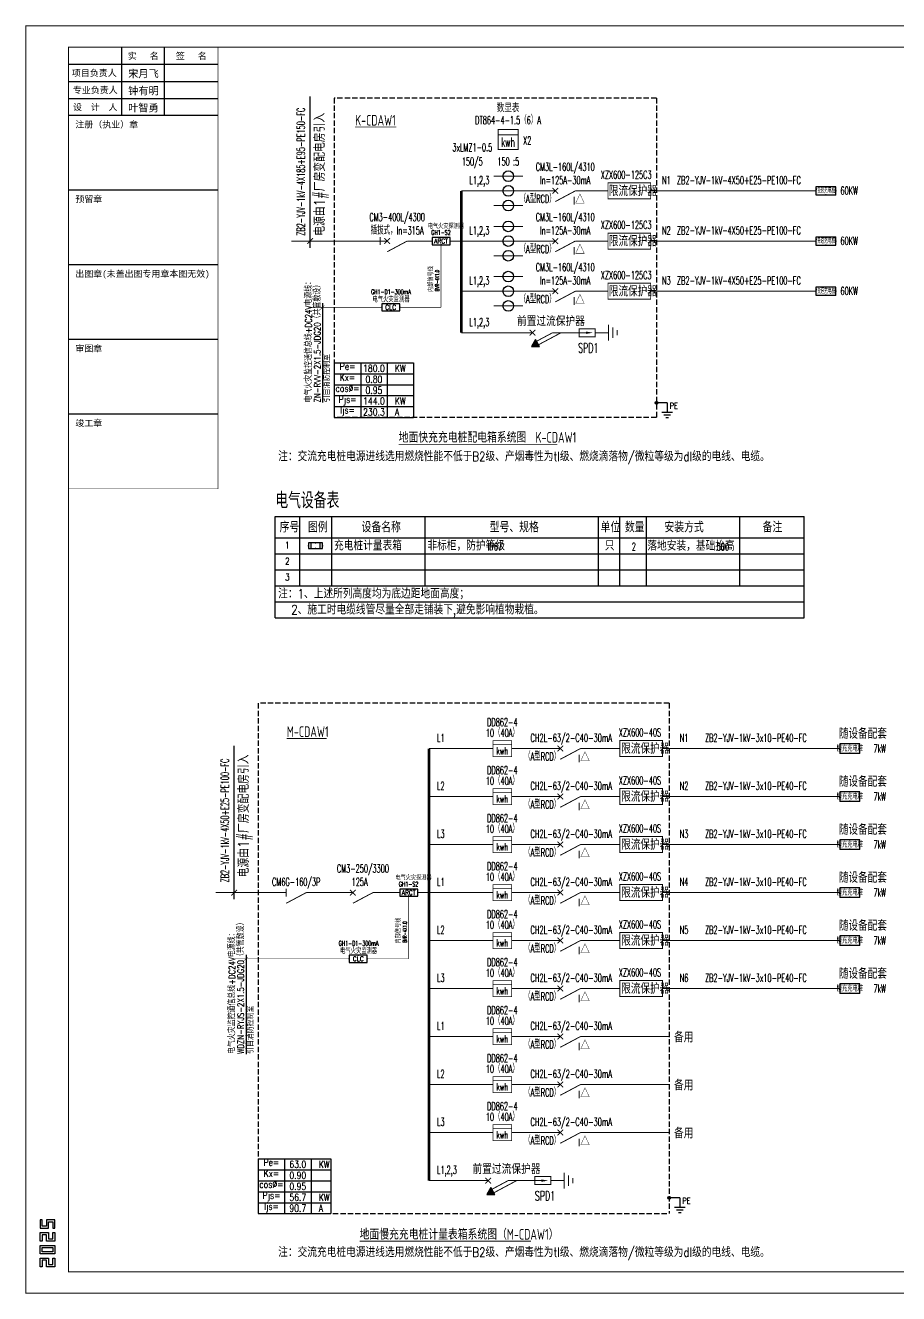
# Model space of a CAD drawing. Extents: x 40587477144 to 40590102100, y 3379967887 to 3381819730.
# Drawn here: x 40588322690 to 40588363607, y 3380910007 to 3380969457 of the extents above; entities that cross this region are included whole.
import ezdxf
from ezdxf.enums import TextEntityAlignment as Align

# ---------------------------------------------------------------- set-up
doc = ezdxf.new("R2010")
doc.units = 0
doc.header["$LTSCALE"] = 1000
doc.header["$MEASUREMENT"] = 0
doc.linetypes.add('DASH', pattern=[0.35, 0.25, -0.1])
doc.layers.get('Defpoints').update_dxf_attribs({"color": 210})
for name, color, linetype in [('0-cxFrame', 155, 'Continuous'), ('EQUIP-照明', 3, 'Continuous'), ('EQUIP-箱柜', 3, 'Continuous'), ('qianming', 155, 'Continuous'), ('TEL_SYMB', 3, 'Continuous'), ('TEL_TEXT', 7, 'Continuous'), ('电气系统图', 7, 'Continuous')]:
    doc.layers.add(name, color=color, linetype=linetype)
doc.layers.add('0-cxText', color=131, linetype='Continuous', lineweight=25)
doc.styles.add('_TEL_DIM', font='SIMPLEX', dxfattribs={"width": 0.8, "height": 3.5, "bigfont": 'HZTXT'})
doc.styles.add('cx_biaoti', font='')
doc.styles.add('cx_tuming', font='simhei.ttf')
doc.styles.add('cx_tuqian1', font='')
doc.styles.add('HZTXT', font='gbenor.shx', dxfattribs={"width": 0.8, "bigfont": 'hztxt.shx'})
doc.styles.add('图框宋体', font='', dxfattribs={"width": 0.75})
doc.styles.add('宋体', font='')
doc.styles.add('黑体', font='simhei.ttf', dxfattribs={"height": 12})
doc.styles.get('cx_biaoti').set_extended_font_data('SimSun')
doc.styles.get('cx_tuqian1').set_extended_font_data('SimSun')
doc.styles.get('图框宋体').set_extended_font_data('SimSun')
doc.styles.get('宋体').set_extended_font_data('SimSun')

# ---------------------------------------------------------------- blocks, each defined once
blk = doc.blocks.new('A$C5A8929A8')
at = {"layer": '电气系统图', "color": 3, "const_width": 35}
for points in [[(1500, 0), (1500, 600)], [(1664, 100), (1664, 500)], [(0, 300), (650, 300)], [(1000, 450), (1000, 150), (400, 150), (400, 450), (1000, 450)], [(1000, 300), (1500, 300)], [(1828, 200), (1828, 400)]]:
    blk.add_lwpolyline(points, dxfattribs=at)
at = {"layer": '电气系统图', "color": 3}
for points in [[(650, 344), (650, 256), (913, 300), (650, 256)], [(650, 256), (913, 300), (650, 344), (650, 256)]]:
    blk.add_solid(points, dxfattribs=at)
blk = doc.blocks.new('A$C04AF44BA')
at = {"layer": '电气系统图'}
h = blk.add_hatch(color=256, dxfattribs=at)
h.dxf.hatch_style = 1
h.paths.add_polyline_path([(-44, -518), (256, -518), (106, -258)])
at = {"layer": '电气系统图', "const_width": 35}
for points in [[(-106, -106), (106, 106)], [(-106, 106), (106, -106)], [(750, 0), (144, -323)], [(1069, 0), (219, -453)]]:
    blk.add_lwpolyline(points, dxfattribs=at)
at = {"layer": '电气系统图'}
blk.add_lwpolyline([(-44, -518), (256, -518), (106, -258)], close=True, dxfattribs=at)
blk = doc.blocks.new('A$C6D655153')
at = {"layer": '电气系统图'}
h = blk.add_hatch(color=3, dxfattribs=at)
edge = h.paths.add_edge_path()
edge.add_arc((50, 550), 50, 0, 360)
at = {"layer": '电气系统图', "color": 3}
for p, q in [((450, 550), (50, 550)), ((250, 200), (650, 200)), ((325, 100), (575, 100)), ((400, 0), (500, 0))]:
    blk.add_line(p, q, dxfattribs=at)
blk.add_lwpolyline([(450, 550), (450, 200)], dxfattribs=at)
blk.add_circle((50, 550), 50, dxfattribs=at)
at = {"layer": '电气系统图', "color": 3, "style": '_TEL_DIM', "width": 0.7}
blk.add_attdef('PE', text='', height=220, dxfattribs=at).set_placement((707, 441), align=Align.MIDDLE_CENTER)
blk = doc.blocks.new('*T62')
at = {"layer": '电气系统图', "color": 0, "linetype": 'ByBlock', "lineweight": -2, "transparency": 16777216}
for p, q in [((0, 0), (3712, 0)), ((0, 0), (0, -2567)), ((1238, 0), (1238, -2567)), ((2475, 0), (2475, -2567)), ((3712, 0), (3712, -2567)), ((0, -513), (3712, -513)), ((0, -1027), (3712, -1027)), ((0, -1540), (3712, -1540)), ((0, -2053), (3712, -2053)), ((0, -2567), (3712, -2567))]:
    blk.add_line(p, q, dxfattribs=at)
at = {"layer": '电气系统图', "color": 0, "linetype": 'DASH', "transparency": 16777216, "width": 1237.5, "style": '_TEL_DIM'}
for s, insert, char_height, attachment_point in [('Pe=', (619, 0), 330, 2), ('Kx=', (619, -513), 330, 2), ('180.0', (1856, -257), 330, 5), ('  KW', (2475, -257), 330, 4), ('cos%%C=', (619, -1027), 330, 2), ('0.80', (1856, -770), 330, 5), ('0.95', (1856, -1283), 330, 5), ('Pjs=', (619, -1540), 330, 2), ('144.0', (1856, -1797), 330, 5), ('  KW', (2475, -1797), 330, 4), ('{\\H0.8571x;Ijs=} ', (619, -2053), 385, 2), ('230.3', (1856, -2310), 330, 5), ('  A', (2475, -2310), 330, 4)]:
    blk.add_mtext(s, dxfattribs=dict(at, insert=insert, char_height=char_height, attachment_point=attachment_point))
blk = doc.blocks.new('$equip$00002911')
for p, q in [((0.75, 0.6), (-0.75, 0.6)), ((-0.75, 0.6), (-0.75, 0)), ((-0.75, 0), (0.75, 0)), ((0.75, 0), (0.75, 0.6))]:
    blk.add_line(p, q)
at = {"const_width": 0.0571}
blk.add_lwpolyline([(-0.75, 0.6), (-0.75, 0), (0.75, 0), (0.75, 0.6), (-0.75, 0.6), (-0.75, 0)], dxfattribs=at)
for p in [(-0.75, 0.3), (0, 0.6), (0, 0), (0.75, 0.3)]:
    blk.add_point(p)
at = {"color": 7, "style": '_TEL_DIM'}
blk.add_attdef('$TEXT$', text='', height=0.4, dxfattribs=at).set_placement((0, 0.3), align=Align.MIDDLE_CENTER)
at = {"color": 7, "style": '_TEL_DIM', "flags": 1}
for tag in ['A', 'REMARK']:
    blk.add_attdef(tag, text='', height=0.00002, dxfattribs=at).set_placement((0, 0), align=Align.MIDDLE_CENTER)
blk = doc.blocks.new('A$C332171F1')
at = {"layer": '电气系统图', "color": 3, "const_width": 35}
blk.add_lwpolyline([(17, 767), (767, 767), (767, 17), (17, 17)], close=True, dxfattribs=at)
blk.add_lwpolyline([(17, 567), (767, 567)], dxfattribs=at)
at = {"layer": '电气系统图', "color": 3, "style": '_TEL_DIM', "width": 0.6}
blk.add_text('kwh', height=350, dxfattribs=at).set_placement((392, 117), align=Align.CENTER)
blk = doc.blocks.new('A$C1C335C57')
at = {"layer": '电气系统图', "const_width": 35}
blk.add_lwpolyline([(0, 200), (1100, 200)], dxfattribs=at)
at = {"layer": '电气系统图'}
blk.add_circle((550, 200), 200, dxfattribs=at)
blk = doc.blocks.new('$equip$00002944')
for p, q in [((-0.75, 0.6), (-0.75, 0)), ((0.75, 0.6), (-0.75, 0.6)), ((-0.75, 0), (0.75, 0)), ((-0.47, 0.6), (-0.47, 0)), ((0.47, 0.6), (0.47, 0)), ((0.75, 0), (0.75, 0.6))]:
    blk.add_line(p, q)
at = {"const_width": 0.0571}
blk.add_lwpolyline([(-0.75, 0.6), (-0.75, 0), (0.75, 0), (0.75, 0.6), (-0.75, 0.6), (-0.75, 0)], dxfattribs=at)
for p in [(-0.75, 0.3), (0, 0.6), (0, 0), (0.75, 0.3)]:
    blk.add_point(p)
at = {"color": 7, "style": '_TEL_DIM', "flags": 1}
for tag in ['A', 'REMARK']:
    blk.add_attdef(tag, text='', height=0.00002, dxfattribs=at).set_placement((0, 0), align=Align.MIDDLE_CENTER)
blk = doc.blocks.new('A$C5D577B06')
at = {"layer": '电气系统图', "color": 3}
for p, q in [((1125, 450), (0, 450)), ((0, 450), (0, 0)), ((0, 0), (1125, 0)), ((1125, 0), (1125, 450))]:
    blk.add_line(p, q, dxfattribs=at)
for p in [(0, 225), (562, 450), (562, 0), (1125, 225)]:
    blk.add_point(p, dxfattribs=at)
at = {"layer": '电气系统图', "color": 3, "style": '_TEL_DIM'}
blk.add_attdef('RCD', text='', height=300, dxfattribs=at).set_placement((562, 225), align=Align.MIDDLE_CENTER)
at = {"layer": '电气系统图', "color": 3, "style": '_TEL_DIM', "flags": 1}
blk.add_attdef('A', text='', height=0.015, dxfattribs=at).set_placement((562, 0), align=Align.MIDDLE_CENTER)
blk = doc.blocks.new('A$C33434E99')
at = {"layer": '电气系统图', "const_width": 20}
blk.add_lwpolyline([(10, 610), (710, 610), (710, 10), (10, 10)], close=True, dxfattribs=at)
blk.add_lwpolyline([(10, 460), (710, 460)], dxfattribs=at)
at = {"layer": '电气系统图', "style": '_TEL_DIM', "width": 0.65}
blk.add_text('kwh', height=270, dxfattribs=at).set_placement((360, 90), align=Align.CENTER)
blk = doc.blocks.new('*T63')
at = {"layer": '电气系统图', "color": 0, "linetype": 'ByBlock', "lineweight": -2, "transparency": 16777216}
for p, q in [((0, 0), (3400, 0)), ((0, 0), (0, -2567)), ((1238, 0), (1238, -2567)), ((2475, 0), (2475, -2567)), ((3400, 0), (3400, -2567)), ((0, -513), (3400, -513)), ((0, -1027), (3400, -1027)), ((0, -1540), (3400, -1540)), ((0, -2053), (3400, -2053)), ((0, -2567), (3400, -2567))]:
    blk.add_line(p, q, dxfattribs=at)
at = {"layer": '电气系统图', "color": 0, "linetype": 'DASH', "transparency": 16777216, "style": '_TEL_DIM'}
for s, insert, char_height, width, attachment_point in [('Pe=', (619, 0), 330, 1237.5, 2), ('Kx=', (619, -513), 330, 1237.5, 2), ('63.0', (1856, -257), 330, 1237.5, 5), ('  KW', (2475, -257), 330, 925, 4), ('cos%%C=', (619, -1027), 330, 1237.5, 2), ('0.90', (1856, -770), 330, 1237.5, 5), ('0.95', (1856, -1283), 330, 1237.5, 5), ('Pjs=', (619, -1540), 330, 1237.5, 2), ('56.7', (1856, -1797), 330, 1237.5, 5), ('  KW', (2475, -1797), 330, 925, 4), ('{\\H0.8571x;Ijs=} ', (619, -2053), 385, 1237.5, 2), ('90.7', (1856, -2310), 330, 1237.5, 5), ('  A', (2475, -2310), 330, 925, 4)]:
    blk.add_mtext(s, dxfattribs=dict(at, insert=insert, char_height=char_height, width=width, attachment_point=attachment_point))
blk = doc.blocks.new('$equip$00002534')
for p, q in [((-0.72, 0.66), (-0.72, 0)), ((0.72, 0.66), (-0.72, 0.66)), ((-0.72, 0), (0.72, 0)), ((0.72, 0), (0.72, 0.66))]:
    blk.add_line(p, q)
at = {"const_width": 0.0571}
blk.add_lwpolyline([(-0.72, 0.66), (-0.72, 0), (0.72, 0), (0.72, 0.66), (-0.72, 0.66), (-0.72, 0)], dxfattribs=at)
for p in [(-0.72, 0.33), (0, 0.66), (0, 0), (0.72, 0.33)]:
    blk.add_point(p)
at = {"color": 7, "style": '_TEL_DIM'}
blk.add_attdef('$TEXT$', text='', height=0.4, dxfattribs=at).set_placement((0, 0.33), align=Align.MIDDLE_CENTER)
at = {"color": 7, "style": '_TEL_DIM', "flags": 1}
blk.add_attdef('A', text='', height=0.00002, dxfattribs=at).set_placement((0, 0), align=Align.MIDDLE_CENTER)
blk = doc.blocks.new('zjcx_lan_xinxi(Dragon)')
for p, q in [((7000, -3200), (0, -3200)), ((7000, -6700), (0, -6700)), ((7000, -10200), (0, -10200)), ((7000, -13700), (0, -13700)), ((7000, -17200), (0, -17200))]:
    blk.add_line(p, q)
at = {"const_width": 25}
blk.add_lwpolyline([(0, -20700), (7000, -20700), (7000, 0), (0, 0)], close=True, dxfattribs=at)
for points in [[(2500, -3200), (2500, 0)], [(4500, -3200), (4500, 0)], [(0, -800), (7000, -800)], [(0, -1600), (7000, -1600)], [(0, -2400), (7000, -2400)]]:
    blk.add_lwpolyline(points)
for points in [[(7000, -3200), (7000, 0)], [(0, -3200), (7000, -3200)], [(0, -20700), (7000, -20700), (7000, -3200)], [(0, -20700), (7000, -20700)]]:
    blk.add_lwpolyline(points, dxfattribs=at)
at = {"style": '图框宋体'}
for s, p in [('实   名', (3500, -400)), ('签   名', (5750, -400)), ('项目负责人', (1204, -1200)), ('专业负责人', (1250, -2000)), ('设  计  人', (1250, -2800))]:
    blk.add_text(s, height=300, dxfattribs=at).set_placement(p, align=Align.MIDDLE)
for s, p in [('注册（执业）章', (318, -3771)), ('预留章', (318, -7271)), ('出图章(未盖出图专用章本图无效)', (318, -10771)), ('审图章', (318, -14271)), ('竣工章', (318, -17771))]:
    blk.add_text(s, height=300, dxfattribs=at).set_placement(p)
blk = doc.blocks.new('T-信息(Dragon)')
at = {"layer": '0-cxFrame'}
blk.add_blockref('zjcx_lan_xinxi(Dragon)', (0, 0), dxfattribs=at)
at = {"layer": 'qianming', "color": 3, "style": 'cx_biaoti'}
for s, p in [('宋月飞', (3506, -1238)), ('钟有明', (3506, -2038)), ('叶智勇', (3506, -2838))]:
    blk.add_text(s, height=350, dxfattribs=at).set_placement(p, align=Align.MIDDLE_CENTER)
blk = doc.blocks.new('TK22.A1 L(Dragon)')
at = {"layer": '0-cxFrame', "color": 7, "const_width": 0.5}
blk.add_lwpolyline([(0, 0), (-841, 0), (-841, 594), (0, 594)], close=True, dxfattribs=at)
at = {"layer": '0-cxFrame', "const_width": 0.5}
blk.add_lwpolyline([(-80, 10), (-821, 10), (-821, 584), (-80, 584)], close=True, dxfattribs=at)
at = {"layer": 'Defpoints', "color": 2}
for points in [[(-833.37, 34.37), (-834.37, 34.37), (-834.37, 30.37), (-830.37, 30.37), (-830.37, 33.37), (-828.37, 33.37), (-828.37, 30.37), (-827.37, 30.37), (-827.37, 34.37), (-831.37, 34.37), (-831.37, 31.37), (-833.37, 31.37), (-833.37, 34.37)], [(-833.37, 24.37), (-834.37, 24.37), (-834.37, 28.37), (-830.37, 28.37), (-830.37, 25.37), (-828.37, 25.37), (-828.37, 28.37), (-827.37, 28.37), (-827.37, 24.37), (-831.37, 24.37), (-831.37, 27.37), (-833.37, 27.37), (-833.37, 24.37)], [(-833.37, 12.37), (-834.37, 12.37), (-834.37, 16.37), (-830.37, 16.37), (-830.37, 13.37), (-828.37, 13.37), (-828.37, 16.37), (-827.37, 16.37), (-827.37, 12.37), (-831.37, 12.37), (-831.37, 15.37), (-833.37, 15.37), (-833.37, 12.37)]]:
    blk.add_lwpolyline(points, dxfattribs=at)
for points in [[(-834.37, 18.37), (-834.37, 22.37), (-827.37, 22.37), (-827.37, 18.37)], [(-833.37, 19.37), (-833.37, 21.37), (-828.37, 21.37), (-828.37, 19.37)]]:
    blk.add_lwpolyline(points, close=True, dxfattribs=at)
at = {"layer": '0-cxFrame', "xscale": 0.01, "yscale": 0.01, "zscale": 0.01}
blk.add_blockref('T-信息(Dragon)', (-821, 584), dxfattribs=at)
at = {"style": '黑体', "flags": 4}
blk.add_attdef('图幅', text='', height=3.3, dxfattribs=at).set_placement((-40, 3), align=Align.RIGHT)
at = {"layer": '0-cxText', "flags": 4}
for tag, height, style, p in [('建设单位', 3.5, 'cx_tuming', (-45, 240)), ('项目名称', 3.5, 'cx_tuming', (-45, 210)), ('子项名称', 3.5, 'cx_tuming', (-45, 180)), ('工程编号', 3.3, 'cx_tuqian1', (-35, 165)), ('图名1', 3.5, 'cx_tuming', (-45, 87)), ('图名2', 3.5, 'cx_tuming', (-45, 79)), ('图名3', 3.5, 'cx_tuming', (-45, 71)), ('出图日期', 3.3, 'cx_tuqian1', (-39, 60)), ('专业', 3.3, 'cx_tuqian1', (-55, 52)), ('图号', 3.3, 'cx_tuqian1', (-55, 44)), ('版次', 3.3, 'cx_tuqian1', (-20, 44))]:
    blk.add_attdef(tag, text='', height=height, dxfattribs=dict(at, style=style)).set_placement(p, align=Align.MIDDLE)
at = {"layer": 'Defpoints', "color": 6, "flags": 4}
for tag, height, style, p in [('tufu', 3.3, '黑体', (-12, 12)), ('dwfname', 4, 'cx_tuqian1', (-80, 3))]:
    blk.add_attdef(tag, text='', height=height, dxfattribs=dict(at, style=style)).set_placement(p, align=Align.RIGHT)

msp = doc.modelspace()

# ---------------------------------------------------------------- linework, layer by layer
at = {"layer": 'EQUIP-照明', "const_width": 43.75}
for points in [[(40588349989.054047, 3380962073.233057), (40588349989.054047, 3380961323.233057), (40588351989.054047, 3380961323.233057), (40588351989.054047, 3380962073.233057)], [(40588349989.052834, 3380959721.071192), (40588349989.052834, 3380958971.071192), (40588351989.052834, 3380958971.071192), (40588351989.052834, 3380959721.071192)], [(40588349989.051376, 3380957368.909327), (40588349989.051376, 3380956618.909327), (40588351989.051376, 3380956618.909327), (40588351989.051376, 3380957368.909327)], [(40588350545.381287, 3380935930.716852), (40588350545.381287, 3380935180.716852), (40588352545.381287, 3380935180.716852), (40588352545.381287, 3380935930.716852)], [(40588350545.380074, 3380933680.716852), (40588350545.380074, 3380932930.716852), (40588352545.380074, 3380932930.716852), (40588352545.380074, 3380933680.716852)], [(40588350545.380074, 3380931430.716852), (40588350545.380074, 3380930680.716852), (40588352545.380074, 3380930680.716852), (40588352545.380074, 3380931430.716852)], [(40588350545.377617, 3380929180.716852), (40588350545.377617, 3380928430.716852), (40588352545.377617, 3380928430.716852), (40588352545.377617, 3380929180.716852)], [(40588350545.376404, 3380926930.7167), (40588350545.376404, 3380926180.7167), (40588352545.376404, 3380926180.7167), (40588352545.376404, 3380926930.7167)], [(40588350545.376404, 3380924680.7167), (40588350545.376404, 3380923930.7167), (40588352545.376404, 3380923930.7167), (40588352545.376404, 3380924680.7167)]]:
    msp.add_lwpolyline(points, close=True, dxfattribs=at)
at = {"layer": 'TEL_SYMB', "color": 3, "const_width": 35}
for points in [[(40588338139.856049, 3380964687.99898), (40588340074.856049, 3380964687.99898)], [(40588340181.182854, 3380949822.684046), (40588347619.332458, 3380949822.684046)], [(40588334939.139023, 3380936028.963609), (40588336805.805679, 3380936028.963609)], [(40588338349.825569, 3380912467.399591), (40588346379.48436, 3380912467.399591)]]:
    msp.add_lwpolyline(points, dxfattribs=at)
at = {"layer": 'TEL_TEXT'}
for p, q in [((40588334401.755043, 3380941690.401089), (40588334401.755043, 3380946440.401089)), ((40588334401.755043, 3380946440.401089), (40588359181.807533, 3380946440.401089)), ((40588335526.755043, 3380946440.401089), (40588335526.755043, 3380943190.401089)), ((40588337026.755043, 3380946440.401089), (40588337026.755043, 3380943190.401089)), ((40588341401.755043, 3380946440.401089), (40588341401.755043, 3380943190.401089)), ((40588349526.755043, 3380946440.401089), (40588349526.755043, 3380943190.401089)), ((40588350526.755043, 3380946440.401089), (40588350526.755043, 3380943190.401089)), ((40588351776.755043, 3380946440.401089), (40588351776.755043, 3380943190.401089)), ((40588356151.755043, 3380946440.401089), (40588356151.755043, 3380943190.401089)), ((40588359181.807533, 3380941690.401089), (40588359181.807533, 3380946440.401089)), ((40588334401.755043, 3380945440.401089), (40588359181.807533, 3380945440.401089)), ((40588334401.755043, 3380944690.401089), (40588359181.807533, 3380944690.401089)), ((40588334401.755043, 3380943940.401089), (40588359181.807533, 3380943940.401089)), ((40588334401.755043, 3380943190.401089), (40588359181.807533, 3380943190.401089)), ((40588334401.755043, 3380942440.401089), (40588359181.807533, 3380942440.401089)), ((40588334401.755043, 3380941690.401089), (40588359181.807533, 3380941690.401089))]:
    msp.add_line(p, q, dxfattribs=at)
at = {"layer": '电气系统图'}
for p, q in [((40588336036.434418, 3380959033.574854), (40588336036.434418, 3380966115.869823)), ((40588336616.777443, 3380956436.647822), (40588336616.821381, 3380951780.534235)), ((40588332474.509697, 3380928493.221888), (40588332474.509697, 3380935686.669461)), ((40588333028.704041, 3380925896.294855), (40588333028.745537, 3380921240.181421))]:
    msp.add_line(p, q, dxfattribs=at)
at = {"layer": '电气系统图', "color": 1, "linetype": 'DASH'}
for p, q in [((40588352255.180763, 3380966049.659297), (40588337160.763031, 3380966049.659297)), ((40588337165.505463, 3380966049.659297), (40588337165.514008, 3380951073.23321)), ((40588352255.180763, 3380966049.659297), (40588352255.190521, 3380951073.23321)), ((40588352255.190521, 3380951073.23321), (40588337165.514008, 3380951073.23321)), ((40588333599.504822, 3380937680.719904), (40588333599.512154, 3380913756.967157)), ((40588352849.504822, 3380937680.719904), (40588333599.504822, 3380937680.719904)), ((40588352849.504822, 3380937680.719904), (40588352849.512154, 3380913756.967157)), ((40588333599.512154, 3380913756.967157), (40588352849.512154, 3380913756.967157))]:
    msp.add_line(p, q, dxfattribs=at)
at = {"layer": '电气系统图'}
for points, const_width in [([(40588343117.516273, 3380955050.395075), (40588343117.518402, 3380961698.234889)], 131.25), ([(40588343117.51474, 3380961698.234889), (40588347518.46933, 3380961698.233668)], 43.75), ([(40588347385.886322, 3380961565.651118), (40588347651.053558, 3380961830.81637)], 43.75), ([(40588347385.886322, 3380961830.81637), (40588347651.053558, 3380961565.651118)], 43.75), ([(40588348455.96933, 3380961698.233668), (40588347518.46933, 3380961198.233668)], 43.75), ([(40588348455.96933, 3380961698.233668), (40588349989.054047, 3380961698.232905)], 43.75), ([(40588351989.054047, 3380961698.231532), (40588359731.157318, 3380961698.226801)], 43.75), ([(40588339310.843597, 3380959533.575312), (40588339310.843597, 3380959158.573481)], 43.75), ([(40588335151.864113, 3380959346.075007), (40588339641.659027, 3380959346.074702)], 43.75), ([(40588335903.85141, 3380959213.491847), (40588336169.018646, 3380959478.657099)], 43.75), ([(40588339509.076019, 3380959213.491847), (40588339774.243263, 3380959478.657099)], 43.75), ([(40588339509.076019, 3380959478.657099), (40588339774.243263, 3380959213.491847)], 43.75), ([(40588340579.159027, 3380959346.074549), (40588339641.659027, 3380958846.074549)], 43.75), ([(40588340579.159027, 3380959346.074549), (40588341746.883636, 3380959346.073786)], 43.75), ([(40588342168.758636, 3380959177.323328), (40588342168.758636, 3380956242.211939)], 26.25), ([(40588342590.633636, 3380959346.073328), (40588343117.451263, 3380959346.073023)], 43.75), ([(40588343117.51474, 3380959346.073023), (40588347518.46933, 3380959346.071803)], 43.75), ([(40588347385.886322, 3380959213.489253), (40588347651.053558, 3380959478.654505)], 43.75), ([(40588347385.886322, 3380959478.654505), (40588347651.053558, 3380959213.489253)], 43.75), ([(40588348455.96933, 3380959346.071803), (40588347518.46933, 3380958846.071803)], 43.75), ([(40588348455.96933, 3380959346.071803), (40588349989.052834, 3380959346.07104)], 43.75), ([(40588351989.052834, 3380959346.069666), (40588359731.157318, 3380959346.064936)], 43.75), ([(40588343117.513298, 3380956993.911158), (40588347518.467888, 3380956993.909937)], 43.75), ([(40588347385.88488, 3380956861.327387), (40588347651.052116, 3380957126.49264)], 43.75), ([(40588347385.88488, 3380957126.49264), (40588347651.052116, 3380956861.327387)], 43.75), ([(40588348455.967888, 3380956993.909937), (40588347518.467888, 3380956493.909937)], 43.75), ([(40588348455.967888, 3380956993.909937), (40588349989.051376, 3380956993.909174)], 43.75), ([(40588351989.051376, 3380956993.907801), (40588359731.155884, 3380956993.903071)], 43.75), ([(40588335941.781097, 3380956242.211939), (40588339384.682709, 3380956242.211939)], 26.25), ([(40588336537.230324, 3380956162.661768), (40588336696.329437, 3380956321.762263)], 26.25), ([(40588340228.432709, 3380956242.211939), (40588342168.758636, 3380956242.211939)], 26.25), ([(40588343117.513298, 3380955050.395075), (40588346456.053337, 3380955050.394007)], 43.75), ([(40588347393.553337, 3380955050.394007), (40588348139.659286, 3380955050.393092)], 43.75), ([(40588341599.514587, 3380915305.720209), (40588341599.504822, 3380935555.720057)], 131.25), ([(40588341599.504822, 3380935555.720057), (40588344599.504822, 3380935555.719751)], 43.75), ([(40588345474.504822, 3380935555.719446), (40588347755.754822, 3380935555.718988)], 43.75), ([(40588347623.170593, 3380935423.136286), (40588347888.33783, 3380935688.301691)], 43.75), ([(40588347623.170593, 3380935688.301691), (40588347888.33783, 3380935423.136286)], 43.75), ([(40588348693.254822, 3380935555.718988), (40588347755.754822, 3380935055.718988)], 43.75), ([(40588348693.254822, 3380935555.718988), (40588350545.381287, 3380935555.717615)], 43.75), ([(40588352545.381287, 3380935555.716852), (40588360849.504822, 3380935555.712122)], 43.75), ([(40588347623.170593, 3380933173.136286), (40588347888.33783, 3380933438.301691)], 43.75), ([(40588347623.170593, 3380933438.301691), (40588347888.33783, 3380933173.136286)], 43.75), ([(40588341599.504822, 3380933305.720057), (40588344599.504822, 3380933305.719751)], 43.75), ([(40588345474.504822, 3380933305.719446), (40588347755.754822, 3380933305.718988)], 43.75), ([(40588348693.254822, 3380933305.718988), (40588347755.754822, 3380932805.718988)], 43.75), ([(40588348693.254822, 3380933305.718988), (40588350545.380074, 3380933305.71792)], 43.75), ([(40588352545.380074, 3380933305.716852), (40588360849.504822, 3380933305.712122)], 43.75), ([(40588341599.504822, 3380931055.720057), (40588344599.504822, 3380931055.719751)], 43.75), ([(40588345474.504822, 3380931055.719446), (40588347755.754822, 3380931055.718988)], 43.75), ([(40588347623.170593, 3380930923.136286), (40588347888.33783, 3380931188.301691)], 43.75), ([(40588347623.170593, 3380931188.301691), (40588347888.33783, 3380930923.136286)], 43.75), ([(40588348693.254822, 3380931055.718988), (40588347755.754822, 3380930555.718988)], 43.75), ([(40588348693.254822, 3380931055.718988), (40588350545.380074, 3380931055.71792)], 43.75), ([(40588352545.380074, 3380931055.716852), (40588360849.504822, 3380931055.712122)], 43.75), ([(40588331611.60321, 3380928805.722193), (40588334912.006042, 3380928805.721735)], 43.75), ([(40588332341.926697, 3380928673.13888), (40588332607.093933, 3380928938.304132)], 43.75), ([(40588334912.006042, 3380928618.220514), (40588334912.006042, 3380928993.222345)], 43.75), ([(40588335849.506042, 3380928805.72143), (40588334912.006042, 3380928305.72143)], 43.75), ([(40588335849.506042, 3380928805.721735), (40588338037.006042, 3380928805.72143)], 43.75), ([(40588337904.423027, 3380928673.13888), (40588338169.590271, 3380928938.304132)], 43.75), ([(40588337904.423027, 3380928938.304132), (40588338169.590271, 3380928673.13888)], 43.75), ([(40588338974.506042, 3380928805.72143), (40588338037.006042, 3380928305.72143)], 43.75), ([(40588338974.506042, 3380928805.72143), (40588340229.318047, 3380928805.720972)], 43.75), ([(40588340651.193047, 3380928636.970362), (40588340651.193047, 3380925701.859125)], 26.25), ([(40588341073.068047, 3380928805.720362), (40588341599.506042, 3380928805.720209)], 43.75), ([(40588341599.504822, 3380928805.720057), (40588344599.504822, 3380928805.719751)], 43.75), ([(40588345474.504822, 3380928805.719446), (40588347755.754822, 3380928805.718988)], 43.75), ([(40588347623.170593, 3380928673.136286), (40588347888.33783, 3380928938.301691)], 43.75), ([(40588347623.170593, 3380928938.301691), (40588347888.33783, 3380928673.136286)], 43.75), ([(40588348693.254822, 3380928805.718988), (40588347755.754822, 3380928305.718988)], 43.75), ([(40588348693.254822, 3380928805.718988), (40588350545.377617, 3380928805.71792)], 43.75), ([(40588352545.377617, 3380928805.716852), (40588360849.504822, 3380928805.712122)], 43.75), ([(40588341599.50116, 3380926555.720057), (40588344599.50116, 3380926555.719751)], 43.75), ([(40588345474.50116, 3380926555.719446), (40588347755.75116, 3380926555.718988)], 43.75), ([(40588347623.166931, 3380926423.136286), (40588347888.334167, 3380926688.301691)], 43.75), ([(40588347623.166931, 3380926688.301691), (40588347888.334167, 3380926423.136286)], 43.75), ([(40588348693.25116, 3380926555.718988), (40588347755.75116, 3380926055.718988)], 43.75), ([(40588348693.25116, 3380926555.718988), (40588350545.376404, 3380926555.71792)], 43.75), ([(40588352545.376404, 3380926555.7167), (40588360849.50116, 3380926555.712122)], 43.75), ([(40588332490.295837, 3380925701.859125), (40588337867.117126, 3380925701.859125)], 26.25), ([(40588332949.155701, 3380925622.308954), (40588333108.254822, 3380925781.409296)], 26.25), ([(40588338710.867126, 3380925701.859125), (40588340651.193047, 3380925701.859125)], 26.25), ([(40588341599.50116, 3380924305.720057), (40588344599.50116, 3380924305.719751)], 43.75), ([(40588345474.50116, 3380924305.719446), (40588347755.75116, 3380924305.718988)], 43.75), ([(40588347623.166931, 3380924173.136286), (40588347888.334167, 3380924438.301691)], 43.75), ([(40588347623.166931, 3380924438.301691), (40588347888.334167, 3380924173.136286)], 43.75), ([(40588348693.25116, 3380924305.718988), (40588347755.75116, 3380923805.718988)], 43.75), ([(40588348693.25116, 3380924305.718988), (40588350545.376404, 3380924305.71792)], 43.75), ([(40588352545.376404, 3380924305.7167), (40588360849.50116, 3380924305.712122)], 43.75), ([(40588347623.166931, 3380921923.136286), (40588347888.334167, 3380922188.301691)], 43.75), ([(40588347623.166931, 3380922188.301691), (40588347888.334167, 3380921923.136286)], 43.75), ([(40588341599.50116, 3380922055.720057), (40588344599.50116, 3380922055.719751)], 43.75), ([(40588345474.50116, 3380922055.719446), (40588347755.75116, 3380922055.718988)], 43.75), ([(40588348693.25116, 3380922055.718988), (40588347755.75116, 3380921555.718988)], 43.75), ([(40588348693.25116, 3380922055.718988), (40588352849.509613, 3380922055.716591)], 43.75), ([(40588341599.50116, 3380919805.720057), (40588344599.50116, 3380919805.719751)], 43.75), ([(40588345474.50116, 3380919805.719446), (40588347755.75116, 3380919805.718988)], 43.75), ([(40588347623.166931, 3380919673.136286), (40588347888.334167, 3380919938.301691)], 43.75), ([(40588347623.166931, 3380919938.301691), (40588347888.334167, 3380919673.136286)], 43.75), ([(40588348693.25116, 3380919805.718988), (40588347755.75116, 3380919305.718988)], 43.75), ([(40588348693.25116, 3380919805.718988), (40588352849.509697, 3380919805.716547)], 43.75), ([(40588341599.50116, 3380917555.720057), (40588344599.50116, 3380917555.719751)], 43.75), ([(40588345474.50116, 3380917555.719446), (40588347755.75116, 3380917555.718988)], 43.75), ([(40588347623.166931, 3380917423.136286), (40588347888.334167, 3380917688.301691)], 43.75), ([(40588347623.166931, 3380917688.301691), (40588347888.334167, 3380917423.136286)], 43.75), ([(40588348693.25116, 3380917555.718988), (40588347755.75116, 3380917055.718988)], 43.75), ([(40588348693.25116, 3380917555.718988), (40588352849.509697, 3380917555.716547)], 43.75), ([(40588341599.506042, 3380915305.720209), (40588344373.867607, 3380915305.719599)], 43.75), ([(40588345311.367607, 3380915305.719599), (40588346057.472351, 3380915305.718683)], 43.75)]:
    msp.add_lwpolyline(points, dxfattribs=dict(at, const_width=const_width))

# ---------------------------------------------------------------- block references
for name, p in [('*T62', (40588337165.509117, 3380953639.899775)), ('*T63', (40588333599.509697, 3380916323.633875))]:
    msp.add_blockref(name, p)
at = {"layer": '0-cxFrame', "xscale": 100, "yscale": 100, "zscale": 100}
msp.add_blockref('TK22.A1 L(Dragon)', (40588406814.652184, 3380910032.495324), dxfattribs=at)
at = {"layer": 'EQUIP-照明'}
ref = msp.add_blockref('$equip$00002534', (40588361322.004822, 3380935339.149622), dxfattribs=dict(at, xscale=656.25, yscale=656.25, zscale=656.25))
ref.add_attrib('$TEXT$', '慢充充电桩', dxfattribs={"layer": '0', "color": 7, "height": 262.5, "style": '_TEL_DIM', "width": 0.7}).set_placement((40588361322.004822, 3380935555.712122), align=Align.MIDDLE_CENTER)
ref = msp.add_blockref('$equip$00002534', (40588361322.00238, 3380933089.149622), dxfattribs=dict(at, xscale=656.25, yscale=656.25, zscale=656.25))
ref.add_attrib('$TEXT$', '慢充充电桩', dxfattribs={"layer": '0', "color": 7, "height": 262.5, "style": '_TEL_DIM', "width": 0.7}).set_placement((40588361322.00238, 3380933305.712122), align=Align.MIDDLE_CENTER)
ref = msp.add_blockref('$equip$00002534', (40588361322.00238, 3380930839.149622), dxfattribs=dict(at, xscale=656.25, yscale=656.25, zscale=656.25))
ref.add_attrib('$TEXT$', '慢充充电桩', dxfattribs={"layer": '0', "color": 7, "height": 262.5, "style": '_TEL_DIM', "width": 0.7}).set_placement((40588361322.00238, 3380931055.712122), align=Align.MIDDLE_CENTER)
ref = msp.add_blockref('$equip$00002534', (40588361321.999939, 3380928589.149622), dxfattribs=dict(at, xscale=656.25, yscale=656.25, zscale=656.25))
ref.add_attrib('$TEXT$', '慢充充电桩', dxfattribs={"layer": '0', "color": 7, "height": 262.5, "style": '_TEL_DIM', "width": 0.7}).set_placement((40588361321.999939, 3380928805.712122), align=Align.MIDDLE_CENTER)
ref = msp.add_blockref('$equip$00002534', (40588361321.998718, 3380926339.149622), dxfattribs=dict(at, xscale=656.25, yscale=656.25, zscale=656.25))
ref.add_attrib('$TEXT$', '慢充充电桩', dxfattribs={"layer": '0', "color": 7, "height": 262.5, "style": '_TEL_DIM', "width": 0.7}).set_placement((40588361321.998718, 3380926555.712122), align=Align.MIDDLE_CENTER)
ref = msp.add_blockref('$equip$00002534', (40588361321.998718, 3380924089.149622), dxfattribs=dict(at, xscale=656.25, yscale=656.25, zscale=656.25))
ref.add_attrib('$TEXT$', '慢充充电桩', dxfattribs={"layer": '0', "color": 7, "height": 262.5, "style": '_TEL_DIM', "width": 0.7}).set_placement((40588361321.998718, 3380924305.712122), align=Align.MIDDLE_CENTER)
at = {"layer": 'EQUIP-箱柜'}
ref = msp.add_blockref('$equip$00002911', (40588360199.907318, 3380961510.726801), dxfattribs=dict(at, xscale=625, yscale=625, zscale=625))
ref.add_attrib('$TEXT$', '快速充电桩', dxfattribs={"layer": '0', "color": 7, "height": 250, "style": '宋体', "width": 0.5}).set_placement((40588360199.907318, 3380961539.375025), align=Align.BOTTOM_CENTER)
ref = msp.add_blockref('$equip$00002911', (40588360199.906097, 3380959158.564936), dxfattribs=dict(at, xscale=625, yscale=625, zscale=625))
ref.add_attrib('$TEXT$', '快速充电桩', dxfattribs={"layer": '0', "color": 7, "height": 250, "style": '宋体', "width": 0.5}).set_placement((40588360199.906097, 3380959187.21316), align=Align.BOTTOM_CENTER)
ref = msp.add_blockref('$equip$00002911', (40588360199.904663, 3380956806.403071), dxfattribs=dict(at, xscale=625, yscale=625, zscale=625))
ref.add_attrib('$TEXT$', '快速充电桩', dxfattribs={"layer": '0', "color": 7, "height": 250, "style": '宋体', "width": 0.5}).set_placement((40588360199.904663, 3380956835.051295), align=Align.BOTTOM_CENTER)
at = {"layer": 'EQUIP-箱柜', "xscale": 437.4999999999999, "yscale": 437.4999999999999, "zscale": 437.4999999999999}
msp.add_blockref('$equip$00002944', (40588336276.755043, 3380944934.67767), dxfattribs=at)
at = {"layer": '电气系统图', "xscale": 1.25, "yscale": 1.25, "zscale": 1.25}
for name, p in [('A$C332171F1', (40588344816.534523, 3380963616.305262)), ('A$C1C335C57', (40588344630.492027, 3380962135.736109)), ('A$C1C335C57', (40588344630.492027, 3380961448.234583)), ('A$C1C335C57', (40588344630.492027, 3380960760.733057)), ('A$C1C335C57', (40588344630.492027, 3380959783.574244)), ('A$C1C335C57', (40588344630.492027, 3380959096.072718)), ('A$C1C335C57', (40588344630.492027, 3380958408.571192)), ('A$C1C335C57', (40588344630.490593, 3380957431.412379)), ('A$C1C335C57', (40588344630.490593, 3380956743.910853)), ('A$C1C335C57', (40588344630.490593, 3380956056.409327)), ('A$C5A8929A8', (40588348139.656853, 3380954675.393092)), ('A$C04AF44BA', (40588346456.053337, 3380955050.394007)), ('A$C33434E99', (40588344587.007263, 3380935168.220362)), ('A$C33434E99', (40588344587.007263, 3380932918.220362)), ('A$C33434E99', (40588344587.007263, 3380930668.220362)), ('A$C33434E99', (40588344587.007263, 3380928418.220362)), ('A$C33434E99', (40588344587.003601, 3380926168.220362)), ('A$C33434E99', (40588344587.003601, 3380923918.220362)), ('A$C33434E99', (40588344587.003601, 3380921668.220362)), ('A$C33434E99', (40588344587.00238, 3380919418.220362)), ('A$C33434E99', (40588344587.00238, 3380917168.220362)), ('A$C5A8929A8', (40588346057.472351, 3380914930.718683)), ('A$C04AF44BA', (40588344373.867607, 3380915305.719599))]:
    msp.add_blockref(name, p, dxfattribs=at)
at = {"layer": '电气系统图'}
ref = msp.add_blockref('A$C5D577B06', (40588341746.886078, 3380959177.317683), dxfattribs=dict(at, xscale=0.7500000000000004, yscale=0.7500000000000004, zscale=0.7500000000000004))
ref.add_attrib('RCD', 'ARCT', dxfattribs={"color": 3, "height": 225, "style": '_TEL_DIM', "width": 0.8}).set_placement((40588342168.758636, 3380959346.073328), align=Align.MIDDLE_CENTER)
ref = msp.add_blockref('A$C5D577B06', (40588339384.683929, 3380956073.456294), dxfattribs=dict(at, xscale=0.7500000000000004, yscale=0.7500000000000004, zscale=0.7500000000000004))
ref.add_attrib('RCD', 'CLC', dxfattribs={"color": 3, "height": 225, "style": '_TEL_DIM', "width": 0.9}).set_placement((40588339806.557709, 3380956242.211939), align=Align.MIDDLE_CENTER)
at = {"layer": '电气系统图', "xscale": 1.25, "yscale": 1.25, "zscale": 1.25}
for p in [(40588352192.690521, 3380951073.2326), (40588352787.006042, 3380913807.826227)]:
    msp.add_blockref('A$C6D655153', p, dxfattribs=at).add_auto_attribs({'PE': 'PE'})
at = {"layer": '电气系统图'}
ref = msp.add_blockref('A$C5D577B06', (40588340229.320503, 3380928636.964716), dxfattribs=dict(at, xscale=0.7500000000000004, yscale=0.7500000000000004, zscale=0.7500000000000004))
ref.add_attrib('RCD', 'ARCT', dxfattribs={"color": 3, "height": 225, "style": '_TEL_DIM', "width": 0.8}).set_placement((40588340651.193047, 3380928805.720362), align=Align.MIDDLE_CENTER)
ref = msp.add_blockref('A$C5D577B06', (40588337867.118347, 3380925533.103479), dxfattribs=dict(at, xscale=0.7500000000000004, yscale=0.7500000000000004, zscale=0.7500000000000004))
ref.add_attrib('RCD', 'CLC', dxfattribs={"color": 3, "height": 225, "style": '_TEL_DIM', "width": 0.9}).set_placement((40588338288.992126, 3380925701.859125), align=Align.MIDDLE_CENTER)

# ---------------------------------------------------------------- texts
at = {"layer": 'TEL_SYMB', "color": 7, "style": 'HZTXT', "width": 0.8}
for s, p in [('K-CDAW1 ', (40588338139.856049, 3380964760.896632)), ('地面快充充电桩配电箱系统图  K-CDAW1', (40588340181.182854, 3380949895.581698)), ('M-CDAW1', (40588334939.139023, 3380936101.861261)), ('地面慢充充电桩计量表箱系统图（M-CDAW1）', (40588338349.825569, 3380912540.297244))]:
    msp.add_text(s, height=500, dxfattribs=at).set_placement(p)
at = {"layer": 'TEL_TEXT', "style": '_TEL_DIM'}
for s, height, width, p in [('I', 350, 0.6, (40588348368.374107, 3380961063.905818)), ('△', 437.5, 0.8, (40588348448.374107, 3380961063.905818)), ('I', 350, 0.6, (40588348368.374107, 3380958711.743952)), ('△', 437.5, 0.8, (40588348448.374107, 3380958711.743952)), ('I', 350, 0.6, (40588348368.372673, 3380956359.582087)), ('△', 437.5, 0.8, (40588348448.372673, 3380956359.582087)), ('注：交流充电桩电源进线选用燃烧性能不低于B2级、产烟毒性为tl级、燃烧滴落物/微粒等级为dl级的电线、电缆。', 437.5, 0.8, (40588334533.669098, 3380949030.697556)), ('电气设备表', 750, 0.8, (40588334401.755043, 3380946815.401089)), ('序号', 500, 0.8, (40588334603.625153, 3380945690.401089)), ('图例', 500, 0.8, (40588335931.874657, 3380945690.401089)), ('设备名称', 500, 0.8, (40588338442.603416, 3380945690.401089)), ('型号、规格', 500, 0.8, (40588344446.856354, 3380945690.401089)), ('单位', 500, 0.8, (40588349644.078033, 3380945690.401089)), ('数量', 500, 0.8, (40588350780.102203, 3380945690.401089)), ('安装方式', 500, 0.8, (40588352634.827553, 3380945690.401089)), ('备注', 500, 0.8, (40588357233.368797, 3380945690.401089)), ('充电桩计量表箱', 437.5, 0.8, (40588337151.755043, 3380944846.651089)), ('非标柜，防护等级', 437.5, 0.8, (40588341526.755043, 3380944846.651089)), ('只', 437.5, 0.8, (40588349841.618317, 3380944846.651089)), ('落地安装，基础抬高', 437.5, 0.8, (40588351830.49649, 3380944837.433407)), ('IP67', 360, 0.6, (40588344357.386139, 3380944846.651089)), ('2', 360, 0.6, (40588351103.455467, 3380944846.651089)), ('500', 350, 0.6, (40588355086.324127, 3380944837.433407)), ('注：1、上述所列高度均为底边距地面高度；', 437.5, 0.8, (40588334533.669098, 3380942596.651089)), ('2、施工时电缆线管尽量全部走铺装下,避免影响植物栽植。', 437.5, 0.8, (40588335147.194489, 3380941846.651089)), ('I', 350, 0.6, (40588348605.660828, 3380934921.391748)), ('△', 437.5, 0.8, (40588348685.660828, 3380934921.391748)), ('I', 350, 0.6, (40588348605.660828, 3380932671.391748)), ('△', 437.5, 0.8, (40588348685.660828, 3380932671.391748)), ('I', 350, 0.6, (40588348605.660828, 3380930421.391748)), ('△', 437.5, 0.8, (40588348685.660828, 3380930421.391748)), ('△', 437.5, 0.8, (40588348685.660828, 3380928171.391748)), ('I', 350, 0.6, (40588348605.660828, 3380928171.391748)), ('I', 350, 0.6, (40588348605.657173, 3380925921.391596)), ('△', 437.5, 0.8, (40588348685.657173, 3380925921.391596)), ('I', 350, 0.6, (40588348605.657173, 3380923671.391596)), ('△', 437.5, 0.8, (40588348685.657173, 3380923671.391596)), ('I', 350, 0.6, (40588348605.657173, 3380921421.391596)), ('△', 437.5, 0.8, (40588348685.657173, 3380921421.391596)), ('I', 350, 0.6, (40588348605.657173, 3380919171.391596)), ('△', 437.5, 0.8, (40588348685.657173, 3380919171.391596)), ('△', 437.5, 0.8, (40588348685.657173, 3380916921.391596)), ('I', 350, 0.6, (40588348605.657173, 3380916921.391596)), ('注：交流充电桩电源进线选用燃烧性能不低于B2级、产烟毒性为tl级、燃烧滴落物/微粒等级为dl级的电线、电缆。', 437.5, 0.8, (40588334533.669098, 3380911725.986035))]:
    msp.add_text(s, height=height, dxfattribs=dict(at, width=width)).set_placement(p)
at = {"layer": 'TEL_TEXT', "style": '_TEL_DIM', "width": 0.8}
for s, p in [('1', (40588334964.255043, 3380944846.651089)), ('2', (40588334964.255043, 3380944096.651089)), ('3', (40588334964.255043, 3380943346.651089))]:
    msp.add_text(s, height=312.5, dxfattribs=at).set_placement(p, align=Align.BOTTOM_CENTER)
at = {"layer": '电气系统图', "style": '_TEL_DIM'}
for s, height, rotation, width, p in [('ZB2-YJV-1kV-4X185+E95-PE150-FC', 375, 90, 0.6, (40588335786.434418, 3380959596.074854)), ('电源由1#厂房变配电房引入', 500, 90, 0.8, (40588336723.944183, 3380959596.074702)), ('内部信号线', 225, 89.9999999992, 0.8, (40588341797.349953, 3380956959.255699)), ('BVR-4X1.0', 180, 89.9999999992, 0.6, (40588342076.804291, 3380956997.748436)), ('ZN-RVV-2X1.5-JDG20（共管敷设）', 300, 89.9999999992, 0.8, (40588336519.657066, 3380951782.93261)), ('电气火灾监控通信总线+DC24V电源线：', 300, 89.9999999992, 0.8, (40588336107.159523, 3380951782.93261)), ('引自消防控制室', 300, 89.9999999992, 0.8, (40588336965.470062, 3380951782.93261)), ('ZB2-YJV-1kV-4X50+E25-PE100-FC', 375, 90, 0.6, (40588332224.509697, 3380929280.711359)), ('电源由1#厂房变配电房引入', 500, 90, 0.8, (40588333162.01947, 3380929519.414972)), ('WDZN-RYJS-2X1.5-JDG20（共管敷设）', 300, 89.9999999992, 0.8, (40588332931.583679, 3380921242.579796)), ('内部信号线', 225, 89.9999999992, 0.8, (40588340279.785583, 3380926418.902733)), ('BVR-4X1.0', 180, 89.9999999992, 0.6, (40588340559.239929, 3380926457.39547)), ('电气火灾监控通信总线+DC24V电源线：', 300, 89.9999999992, 0.8, (40588332519.082458, 3380921242.579796)), ('引自消防控制室', 300, 89.9999999992, 0.8, (40588333377.395447, 3380921242.579796))]:
    msp.add_text(s, height=height, rotation=rotation, dxfattribs=dict(at, width=width)).set_placement(p)
for s, height, width, p in [('数显表', 375, 0.7, (40588345307.158287, 3380965388.18011)), ('DT864-4-1.5（6）A', 375, 0.6, (40588345307.158287, 3380964825.68011)), ('3xLMZ1-0.5', 375, 0.6, (40588343631.522308, 3380963552.420222)), ('X2', 375, 0.6, (40588346204.747414, 3380963871.418482)), ('150/5', 375, 0.6, (40588343631.522308, 3380962887.178828)), ('150 :5', 375, 0.6, (40588345317.992027, 3380962885.732752)), ('CM3L-160L/4310', 375, 0.6, (40588347987.235199, 3380962635.733973)), ('In=125A-30mA', 375, 0.6, (40588347987.235199, 3380962010.733973)), ('（A型RCD）', 375, 0.6, (40588346692.910088, 3380961138.733037)), ('60KW', 375, 0.6, (40588361291.574799, 3380961522.92895)), ('CM3-400L/4300', 375, 0.6, (40588340110.424896, 3380960283.574702)), ('CM3L-160L/4310', 375, 0.6, (40588347987.234032, 3380960283.572108)), ('插拔式，In=315A', 375, 0.6, (40588340110.424896, 3380959658.574702)), ('GH1-S2', 225, 0.6, (40588342163.953949, 3380959632.544734)), ('In=125A-30mA', 375, 0.6, (40588347987.234032, 3380959658.572108)), ('（A型RCD）', 375, 0.6, (40588346692.909431, 3380958786.571172)), ('60KW', 375, 0.6, (40588361291.574799, 3380959170.767085)), ('CM3L-160L/4310', 375, 0.6, (40588347987.23259, 3380957931.410243)), ('In=125A-30mA', 375, 0.6, (40588347987.23259, 3380957306.410243)), ('60KW', 375, 0.6, (40588361291.573357, 3380956818.605219)), ('GH1-D1-300mA', 225, 0.6, (40588339821.911713, 3380956853.822962)), ('电气火灾监测器', 262.5, 0.7, (40588339821.911713, 3380956478.822962)), ('（A型RCD）', 375, 0.6, (40588346692.908783, 3380956434.409307)), ('DD862-4', 375, 0.6, (40588345037.004822, 3380936605.720362)), ('10（40A）', 375, 0.6, (40588345037.004822, 3380936105.720362)), ('CH2L-63/2-C40-30mA', 375, 0.55, (40588348265.575378, 3380935868.219294)), ('（A型RCD）', 375, 0.6, (40588346904.171852, 3380934996.218268)), ('7kW', 375, 0.6, (40588362723.94696, 3380935369.147638)), ('DD862-4', 375, 0.6, (40588345037.004822, 3380934355.720362)), ('10（40A）', 375, 0.6, (40588345037.004822, 3380933855.720362)), ('CH2L-63/2-C40-30mA', 375, 0.55, (40588348265.575378, 3380933618.219294)), ('7kW', 375, 0.6, (40588362723.94696, 3380933119.147638)), ('（A型RCD）', 375, 0.6, (40588346904.171402, 3380932746.218268)), ('DD862-4', 375, 0.6, (40588345037.004822, 3380932105.720362)), ('10（40A）', 375, 0.6, (40588345037.004822, 3380931605.720362)), ('CH2L-63/2-C40-30mA', 375, 0.55, (40588348265.575378, 3380931368.219294)), ('7kW', 375, 0.6, (40588362723.94696, 3380930869.147638)), ('（A型RCD）', 375, 0.6, (40588346904.170952, 3380930496.218268)), ('CM3-250/3300', 375, 0.6, (40588338505.756042, 3380929743.221735)), ('DD862-4', 375, 0.6, (40588345037.004822, 3380929855.720362)), ('CM6G-160/3P', 375, 0.6, (40588335380.756042, 3380929118.221735)), ('125A  ', 375, 0.6, (40588338505.756042, 3380929118.221735)), ('GH1-S2', 225, 0.6, (40588340646.389587, 3380929092.191919)), ('10（40A）', 375, 0.6, (40588345037.004822, 3380929355.720362)), ('CH2L-63/2-C40-30mA', 375, 0.55, (40588348265.575378, 3380929118.219294)), ('（A型RCD）', 375, 0.6, (40588346904.170486, 3380928246.218268)), ('7kW', 375, 0.6, (40588362723.94696, 3380928619.147638)), ('DD862-4', 375, 0.6, (40588345037.00116, 3380927605.720362)), ('10（40A）', 375, 0.6, (40588345037.00116, 3380927105.720362)), ('CH2L-63/2-C40-30mA', 375, 0.55, (40588348265.571716, 3380926868.219294)), ('GH1-D1-300mA', 225, 0.6, (40588338304.34613, 3380926313.470148)), ('（A型RCD）', 375, 0.6, (40588346904.170036, 3380925996.218268)), ('7kW', 375, 0.6, (40588362723.943298, 3380926369.147638)), ('电气火灾监测器', 262.5, 0.7, (40588338304.34613, 3380925938.470148)), ('DD862-4', 375, 0.6, (40588345037.00116, 3380925355.720362)), ('10（40A）', 375, 0.6, (40588345037.00116, 3380924855.720362)), ('CH2L-63/2-C40-30mA', 375, 0.55, (40588348265.571716, 3380924618.219294)), ('7kW', 375, 0.6, (40588362723.943298, 3380924119.147638)), ('（A型RCD）', 375, 0.6, (40588346904.169594, 3380923746.218268)), ('DD862-4', 375, 0.6, (40588345037.00116, 3380923105.720362)), ('10（40A）', 375, 0.6, (40588345037.00116, 3380922605.720362)), ('CH2L-63/2-C40-30mA', 375, 0.55, (40588348265.571716, 3380922368.219294)), ('（A型RCD）', 375, 0.6, (40588346904.169144, 3380921496.218268)), ('DD862-4', 375, 0.6, (40588345037.00116, 3380920855.720362)), ('10（40A）', 375, 0.6, (40588345037.00116, 3380920355.720362)), ('CH2L-63/2-C40-30mA', 375, 0.55, (40588348265.571716, 3380920118.219294)), ('（A型RCD）', 375, 0.6, (40588346904.168694, 3380919246.218268)), ('DD862-4', 375, 0.6, (40588345037.00116, 3380918605.720362)), ('10（40A）', 375, 0.6, (40588345037.00116, 3380918105.720362)), ('CH2L-63/2-C40-30mA', 375, 0.55, (40588348265.571716, 3380917868.219294)), ('（A型RCD）', 375, 0.6, (40588346904.168243, 3380916996.218268))]:
    msp.add_text(s, height=height, dxfattribs=dict(at, width=width)).set_placement(p, align=Align.CENTER)
for s, height, width, p in [('XZX600-125C3', 375, 0.6, (40588349649.952263, 3380962267.718531)), ('L1,2,3', 375, 0.6, (40588343492.51474, 3380962010.733973)), ('限流保护器', 500, 0.75, (40588350029.276207, 3380961455.196558)), ('N1', 375, 0.6, (40588352523.737877, 3380962010.733973)), ('ZB2-YJV-1kV-4X50+E25-PE100-FC', 375, 0.6, (40588353220.877777, 3380962010.733973)), ('电气火灾探测器', 225, 0.8, (40588341542.137917, 3380959932.363001)), ('XZX600-125C3', 375, 0.6, (40588349649.951042, 3380959915.556513)), ('L1,2,3', 375, 0.6, (40588343492.51474, 3380959658.572108)), ('限流保护器', 500, 0.75, (40588350029.274986, 3380959103.034693)), ('N2', 375, 0.6, (40588352523.737877, 3380959658.572108)), ('ZB2-YJV-1kV-4X50+E25-PE100-FC', 375, 0.6, (40588353220.877777, 3380959658.572108)), ('XZX600-125C3', 375, 0.6, (40588349649.9496, 3380957563.394648)), ('L1,2,3', 375, 0.6, (40588343492.513298, 3380957306.410243)), ('限流保护器', 500, 0.75, (40588350029.273552, 3380956750.872828)), ('N3', 375, 0.6, (40588352523.736443, 3380957306.410243)), ('ZB2-YJV-1kV-4X50+E25-PE100-FC', 375, 0.6, (40588353220.876343, 3380957306.410243)), ('L1,2,3', 375, 0.6, (40588343492.599968, 3380955362.89416)), ('前置过流保护器', 437.5, 0.8, (40588345723.223747, 3380955362.89477)), ('SPD1', 450, 0.6, (40588348588.587517, 3380954112.893092)), ('XZX600-40S', 375, 0.6, (40588350491.656921, 3380936125.202326)), ('随设备配套', 500, 0.75, (40588360807.205017, 3380936015.197138)), ('L1', 375, 0.6, (40588341974.504822, 3380935868.219294)), ('限流保护器', 500, 0.75, (40588350607.5224, 3380935312.680353)), ('N1', 375, 0.6, (40588353349.50238, 3380935868.219294)), ('ZB2-YJV-1kV-3x10-PE40-FC', 375, 0.6, (40588354537.004822, 3380935868.219294)), ('L2', 375, 0.6, (40588341974.504822, 3380933618.219294)), ('XZX600-40S', 375, 0.6, (40588350491.656921, 3380933875.202326)), ('N2', 375, 0.6, (40588353349.50238, 3380933618.219294)), ('ZB2-YJV-1kV-3x10-PE40-FC', 375, 0.6, (40588354537.004822, 3380933618.219294)), ('随设备配套', 500, 0.75, (40588360807.205017, 3380933765.197138)), ('限流保护器', 500, 0.75, (40588350607.521179, 3380933062.680201)), ('L3', 375, 0.6, (40588341974.504822, 3380931368.219294)), ('XZX600-40S', 375, 0.6, (40588350491.655701, 3380931625.202326)), ('N3', 375, 0.6, (40588353349.50238, 3380931368.219294)), ('ZB2-YJV-1kV-3x10-PE40-FC', 375, 0.6, (40588354537.004822, 3380931368.219294)), ('随设备配套', 500, 0.75, (40588360807.205017, 3380931515.197138)), ('限流保护器', 500, 0.75, (40588350607.521179, 3380930812.680201)), ('电气火灾探测器', 225, 0.8, (40588340024.572342, 3380929392.009882)), ('L1', 375, 0.6, (40588341974.504822, 3380929118.219294)), ('XZX600-40S', 375, 0.6, (40588350491.653259, 3380929375.202326)), ('N4', 375, 0.6, (40588353349.50238, 3380929118.219294)), ('ZB2-YJV-1kV-3x10-PE40-FC', 375, 0.6, (40588354537.004822, 3380929118.219294)), ('随设备配套', 500, 0.75, (40588360807.205017, 3380929265.197138)), ('限流保护器', 500, 0.75, (40588350607.518738, 3380928562.680201)), ('XZX600-40S', 375, 0.6, (40588350491.653259, 3380927125.202326)), ('随设备配套', 500, 0.75, (40588360807.201347, 3380927015.196985)), ('L2', 375, 0.6, (40588341974.50116, 3380926868.219294)), ('限流保护器', 500, 0.75, (40588350607.517517, 3380926312.680201)), ('N5', 375, 0.6, (40588353349.498718, 3380926868.219294)), ('ZB2-YJV-1kV-3x10-PE40-FC', 375, 0.6, (40588354537.00116, 3380926868.219294)), ('XZX600-40S', 375, 0.6, (40588350491.652039, 3380924875.202326)), ('随设备配套', 500, 0.75, (40588360807.201347, 3380924765.196985)), ('L3', 375, 0.6, (40588341974.50116, 3380924618.219294)), ('限流保护器', 500, 0.75, (40588350607.517517, 3380924062.680201)), ('N6', 375, 0.6, (40588353349.498718, 3380924618.219294)), ('ZB2-YJV-1kV-3x10-PE40-FC', 375, 0.6, (40588354537.00116, 3380924618.219294)), ('L1', 375, 0.6, (40588341974.50116, 3380922368.219294)), ('备用', 500, 0.75, (40588353089.236343, 3380921781.131478)), ('L2', 375, 0.6, (40588341974.50116, 3380920118.219294)), ('备用', 500, 0.75, (40588353089.235046, 3380919531.131433)), ('L3', 375, 0.6, (40588341974.50116, 3380917868.219294)), ('备用', 500, 0.75, (40588353089.237488, 3380917281.131433)), ('L1,2,3', 375, 0.6, (40588341974.506042, 3380915618.219294)), ('前置过流保护器', 437.5, 0.8, (40588343641.036797, 3380915618.220514)), ('SPD1', 450, 0.6, (40588346564.260681, 3380914368.218683))]:
    msp.add_text(s, height=height, dxfattribs=dict(at, width=width)).set_placement(p)

doc.saveas('drawing.dxf')
